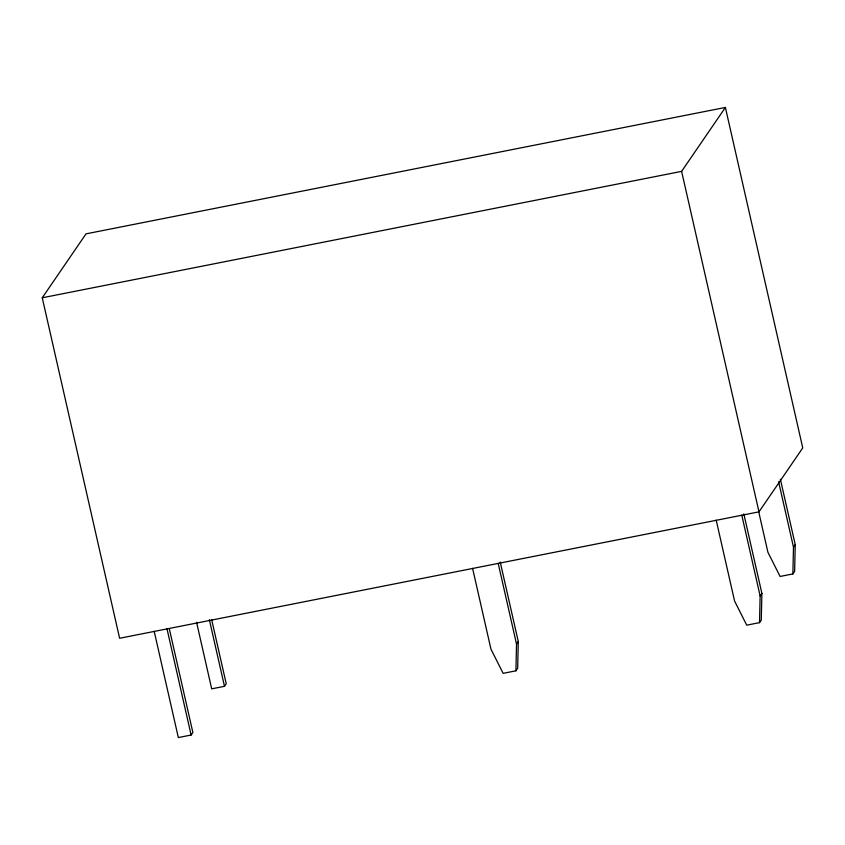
<?xml version="1.0" encoding="UTF-8"?>
<svg xmlns="http://www.w3.org/2000/svg" width="845" height="845" viewBox="0 0 845 845"><rect width="100%" height="100%" fill="white"/><g stroke="black" fill="none" stroke-linecap="round" stroke-linejoin="round"><path stroke-width="1.27" d="M472.598 568.358L490.956 649.15L503.134 673.338L515.925 670.814L516.527 644.091L498.18 563.309M500.219 562.031L518.281 641.535L517.668 668.258L515.925 670.814M716.201 520.193L734.558 600.985L746.737 625.173L759.518 622.649L760.13 595.926L741.773 515.144M743.822 513.866L761.884 593.37L761.271 620.093L759.518 622.649M758.588 511.236L767.915 552.271L780.093 576.459L792.874 573.935L793.487 547.211L778.625 481.819M780.379 479.263L795.24 544.655L794.627 571.378L792.874 573.935M42.25 297.789L86.021 233.854L725.39 107.442L802.75 447.924L758.979 511.848L119.61 638.271L42.25 297.789L681.619 171.366L725.39 107.442M154.191 631.31L178.337 737.558L191.118 735.034L192.871 732.478L169.317 628.786M196.568 622.279L211.694 688.844L224.485 686.32L226.228 683.763L211.694 619.755M516.527 644.091L518.281 641.535M760.13 595.926L761.884 593.37M793.487 547.211L795.24 544.655M681.619 171.366L758.979 511.848M209.359 619.755L224.485 686.32M166.983 628.786L191.118 735.034"/></g></svg>
